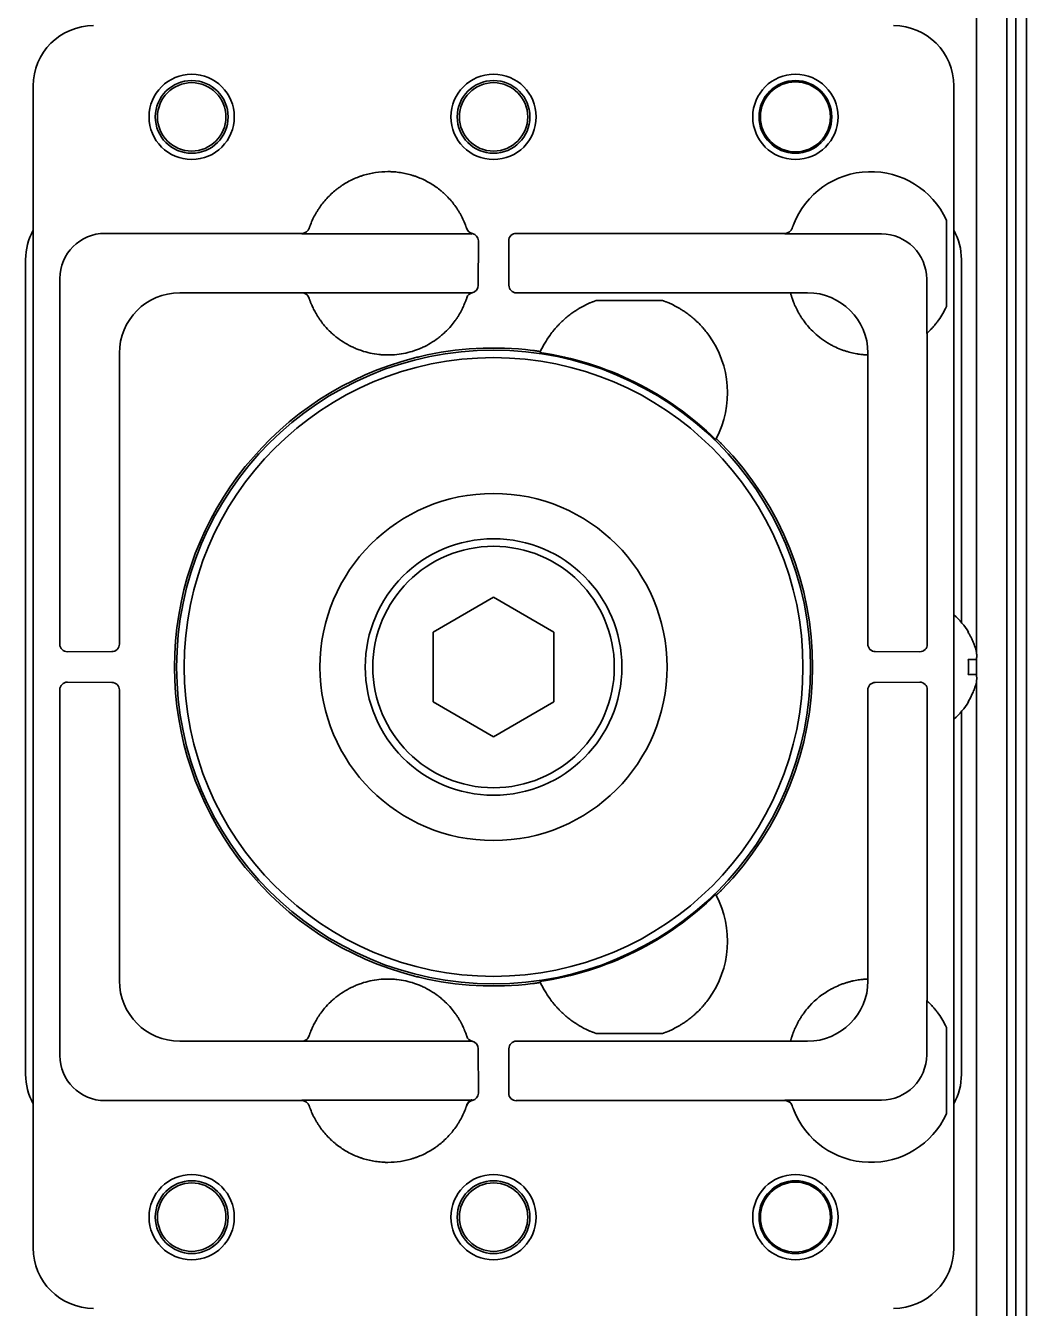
# Model space of a CAD drawing. Extents: x 6336 to 10269, y -393 to 2899.
# Drawn here: x 9113.1 to 9179.4, y 2179.2 to 2264.2 of the extents above; entities that cross this region are included whole.
import ezdxf

# ---------------------------------------------------------------- set-up
doc = ezdxf.new("R2010")
doc.units = 0
doc.header["$LTSCALE"] = 5
doc.layers.add('1', color=7, linetype='CONTINUOUS', true_color=0xffffff)

msp = doc.modelspace()

# ---------------------------------------------------------------- linework, layer by layer
at = {"layer": '1', "color": 7, "linetype": 'Continuous', "lineweight": 35}
for p, q in [((9178.073, 2762.726), (9178.073, 2127.326)), ((9179.373, 2112.526), (9179.373, 2761.926)), ((9178.684, 2758.926), (9178.684, 2115.526)), ((9176.073, 2716.71), (9176.073, 2222.737)), ((9113.573, 2260.227), (9113.573, 2183.226)), ((9174.573, 2183.226), (9174.573, 2260.227)), ((9131.859, 2250.804), (9131.854, 2250.789)), ((9163.859, 2250.804), (9163.86, 2250.805)), ((9163.86, 2250.807), (9163.864, 2250.818)), ((9174.073, 2251.344), (9174.073, 2245.608)), ((9131.385, 2250.463), (9118.335, 2250.463)), ((9142.547, 2250.424), (9131.372, 2250.424)), ((9143.051, 2247.019), (9143.066, 2249.963)), ((9145.079, 2249.963), (9145.094, 2247.016)), ((9163.385, 2250.463), (9145.579, 2250.463)), ((9169.771, 2250.424), (9163.372, 2250.424)), ((9113.073, 2248.727), (9113.073, 2194.726)), ((9175.073, 2224.678), (9175.073, 2248.727)), ((9115.336, 2247.464), (9115.336, 2223.232)), ((9172.771, 2243.828), (9172.771, 2247.424)), ((9123.279, 2246.519), (9131.375, 2246.519)), ((9131.372, 2246.528), (9142.617, 2246.528)), ((9131.848, 2246.181), (9131.848, 2246.181)), ((9145.594, 2246.519), (9150.288, 2246.519)), ((9150.288, 2246.519), (9150.385, 2246.519)), ((9150.882, 2246.52), (9150.385, 2246.519)), ((9150.883, 2246.52), (9155.263, 2246.52)), ((9155.263, 2246.02), (9150.883, 2246.02)), ((9155.263, 2246.52), (9155.761, 2246.519)), ((9155.761, 2246.519), (9155.858, 2246.519)), ((9155.858, 2246.519), (9163.749, 2246.519)), ((9163.749, 2246.519), (9163.747, 2246.528)), ((9163.747, 2246.528), (9164.876, 2246.528)), ((9172.771, 2243.828), (9172.81, 2243.864)), ((9172.81, 2223.232), (9172.81, 2243.864)), ((9119.28, 2223.247), (9119.28, 2242.52)), ((9168.875, 2242.403), (9168.866, 2242.404)), ((9168.866, 2242.404), (9168.866, 2223.247)), ((9168.875, 2242.529), (9168.875, 2242.403)), ((9140.073, 2224.036), (9144.073, 2226.345)), ((9144.073, 2226.345), (9148.073, 2224.036)), ((9140.073, 2219.417), (9140.073, 2224.036)), ((9148.073, 2224.036), (9148.073, 2219.417)), ((9175.518, 2224.026), (9175.551, 2224.026)), ((9115.836, 2222.733), (9118.78, 2222.748)), ((9169.363, 2222.748), (9172.31, 2222.733)), ((9176.073, 2221.22), (9176.073, 2222.221)), ((9115.336, 2220.22), (9115.336, 2195.989)), ((9118.78, 2220.705), (9115.836, 2220.72)), ((9119.28, 2200.933), (9119.28, 2220.205)), ((9168.866, 2220.205), (9168.866, 2201.049)), ((9172.31, 2220.72), (9169.363, 2220.705)), ((9172.81, 2199.588), (9172.81, 2220.22)), ((9176.073, 2220.716), (9176.073, 2127.726)), ((9144.073, 2217.107), (9140.073, 2219.417)), ((9148.073, 2219.417), (9144.073, 2217.107)), ((9175.551, 2219.426), (9175.518, 2219.426)), ((9175.073, 2194.726), (9175.073, 2218.774)), ((9168.866, 2201.049), (9168.875, 2201.049)), ((9168.875, 2201.049), (9168.875, 2200.923)), ((9172.771, 2196.028), (9172.771, 2199.624)), ((9131.849, 2197.273), (9131.849, 2197.273)), ((9150.883, 2197.433), (9155.263, 2197.433)), ((9174.073, 2197.844), (9174.073, 2192.108)), ((9131.375, 2196.933), (9123.279, 2196.933)), ((9142.617, 2196.924), (9131.372, 2196.924)), ((9143.066, 2193.489), (9143.051, 2196.436)), ((9145.094, 2196.436), (9145.079, 2193.489)), ((9150.288, 2196.933), (9145.594, 2196.933)), ((9150.385, 2196.933), (9150.288, 2196.933)), ((9150.882, 2196.933), (9150.385, 2196.933)), ((9155.263, 2196.933), (9150.883, 2196.933)), ((9155.761, 2196.933), (9155.263, 2196.933)), ((9155.858, 2196.933), (9155.761, 2196.933)), ((9163.749, 2196.933), (9155.858, 2196.933)), ((9163.747, 2196.924), (9163.749, 2196.933)), ((9164.876, 2196.924), (9163.747, 2196.924)), ((9131.372, 2193.028), (9142.547, 2193.028)), ((9163.372, 2193.028), (9169.771, 2193.028)), ((9118.335, 2192.989), (9131.385, 2192.989)), ((9131.852, 2192.67), (9131.859, 2192.648)), ((9145.579, 2192.989), (9163.385, 2192.989))]:
    msp.add_line(p, q, dxfattribs=at)
for centre, radius in [((9124.073, 2258.182), 2.825), ((9144.073, 2258.182), 2.825), ((9164.073, 2258.182), 2.825), ((9124.073, 2258.182), 2.411), ((9124.073, 2258.182), 2.267), ((9144.073, 2258.182), 2.411), ((9144.073, 2258.182), 2.267), ((9164.073, 2258.182), 2.411), ((9164.073, 2258.182), 2.32), ((9144.073, 2221.726), 21), ((9144.073, 2221.726), 20.5), ((9144.073, 2221.726), 11.5), ((9144.073, 2221.726), 8.5), ((9144.073, 2221.726), 8), ((9124.073, 2185.27), 2.825), ((9144.073, 2185.27), 2.825), ((9164.073, 2185.27), 2.825), ((9124.073, 2185.27), 2.411), ((9124.073, 2185.27), 2.267), ((9144.073, 2185.27), 2.411), ((9144.073, 2185.27), 2.267), ((9164.073, 2185.27), 2.411), ((9164.073, 2185.27), 2.32)]:
    msp.add_circle(centre, radius, dxfattribs=at)
for centre, radius, start, end in [((9169.073, 2249.052), 5.5, 24.61998, 158.89304), ((9169.073, 2247.9), 5.5, 324.66876, 335.38002), ((9153.073, 2239.9), 6.5, 143.94816, 155.25902), ((9153.073, 2239.9), 6.5, 332.04966, 36.05184), ((9169.073, 2247.9), 5.5, 225.48558, 238.47399), ((9144.073, 2221.726), 21.14, 82.96937, 103.24939), ((9144.073, 2221.726), 21.07, 45.69792, 81.61076), ((9144.073, 2221.726), 21.14, 106.69802, 253.30233), ((9144.073, 2221.726), 21.14, 315.6607, 44.3393), ((9171.453, 2221.527), 4.8, 31.37271, 49.458), ((9171.453, 2221.925), 4.8, 310.542, 328.62729), ((9144.073, 2221.726), 21.07, 278.38924, 314.30208), ((9153.073, 2203.552), 6.5, 323.94816, 27.95034), ((9144.073, 2221.726), 21.14, 256.75031, 277.03063), ((9153.073, 2203.552), 6.5, 204.74098, 216.05184), ((9169.073, 2195.552), 5.5, 121.52607, 139.88439), ((9169.073, 2195.552), 5.5, 24.61998, 35.33124), ((9169.073, 2194.4), 5.5, 201.10696, 335.38002)]:
    msp.add_arc(centre, radius, start, end, dxfattribs=at)
for centre, major_axis, ratio, start_param, end_param in [((9117.573, 2260.226), (2.829, -2.829), 0.999695, 2.356347, 3.926839), ((9170.572, 2260.226), (-2.829, -2.829), 0.999695, 2.356347, 3.926839), ((9131.385, 2250.963), (-0.474, 0.158), 0.999831, 1.892032, 3.138921), ((9163.385, 2250.963), (-0.474, 0.159), 0.999831, 1.894839, 3.141593), ((9169.071, 2249.053), (1.747, 5.214), 0.99983, 1.569957, 1.576869), ((9117.073, 2248.726), (-2.829, 2.829), 0.999695, 0.279915, 0.785246), ((9118.336, 2247.463), (-2.122, 2.122), 0.999543, 5.497939, 7.068431), ((9142.768, 2250.943), (0.477, 0.15), 0.999767, 3.157291, 4.205088), ((9142.547, 2249.924), (0.224, 0.447), 0.99981, 0.22534, 0.463541), ((9142.566, 2249.963), (0.224, 0.448), 0.999239, 5.176082, 6.544021), ((9145.579, 2249.963), (-0.224, 0.448), 0.999239, 5.819644, 7.390288), ((9169.77, 2247.423), (2.122, 2.122), 0.999695, 5.497939, 7.068431), ((9171.072, 2248.726), (2.829, 2.829), 0.999695, 5.497939, 6.003271), ((9142.552, 2247.019), (-0.447, -0.224), 0.99981, 1.330368, 2.677899), ((9145.594, 2247.019), (0.447, -0.224), 0.99981, 3.605286, 5.17593), ((9123.28, 2242.519), (2.828, 2.828), 0.999924, 0.78555, 2.356042), ((9131.375, 2246.019), (-0.475, -0.156), 0.999831, 3.142574, 4.3946), ((9142.779, 2246.045), (-0.476, 0.155), 0.999754, 5.263357, 6.293203), ((9164.875, 2242.528), (-2.829, -2.829), 0.999695, 2.356347, 3.926839), ((13843.254, 1436.685), (-4696.559, 804.417), 0.03512, 6.273761, 6.274076), ((5671.45, 5483.548), (-3486.444, 3247.993), 0.03512, 3.150702, 3.151017), ((9115.836, 2223.233), (0.448, 0.224), 0.999239, 2.678052, 4.248696), ((9118.78, 2223.247), (0.224, 0.447), 0.99981, 3.605286, 5.17593), ((9169.366, 2223.247), (-0.224, 0.447), 0.99981, 1.107255, 2.677899), ((9172.31, 2223.233), (-0.448, 0.224), 0.999239, 2.03449, 3.605134), ((9115.836, 2220.22), (-0.448, 0.224), 0.999239, 5.176082, 6.746726), ((9118.78, 2220.205), (0.224, -0.447), 0.99981, 1.107255, 2.677899), ((9169.366, 2220.205), (-0.224, -0.447), 0.99981, 3.605286, 5.17593), ((9172.31, 2220.22), (0.448, 0.224), 0.999239, 5.819644, 7.390288), ((5671.45, -1040.096), (3486.444, 3247.993), 0.03512, 6.273761, 6.274076), ((9123.28, 2200.933), (-2.828, 2.828), 0.999924, 0.78555, 2.356042), ((13843.254, 3006.768), (4696.559, 804.417), 0.03512, 3.150702, 3.151017), ((9164.875, 2200.924), (-2.829, 2.829), 0.999695, 2.356347, 3.926839), ((9170.772, -5027.086), (0, 7227.617), 0.017452, 6.267025, 6.267338), ((9131.375, 2197.433), (0.475, -0.156), 0.999831, 5.030486, 6.282512), ((9142.779, 2197.407), (0.476, 0.155), 0.999754, 3.133975, 4.161422), ((9142.552, 2196.433), (-0.447, 0.224), 0.99981, 3.605286, 4.952817), ((9145.594, 2196.433), (0.447, 0.224), 0.99981, 1.107255, 2.677899), ((9118.336, 2195.99), (2.122, 2.122), 0.999543, 2.356347, 3.926839), ((9169.77, 2196.029), (2.122, -2.122), 0.999695, 5.497939, 7.068431), ((9117.073, 2194.727), (-2.829, -2.829), 0.999695, 5.497939, 6.003271), ((9171.072, 2194.727), (2.829, -2.829), 0.999695, 0.279915, 0.785246), ((9142.547, 2193.529), (-0.224, 0.447), 0.99981, 2.678052, 2.916971), ((9142.566, 2193.489), (-0.224, 0.448), 0.999239, 2.880101, 4.248696), ((9145.579, 2193.489), (0.224, 0.448), 0.999239, 2.03449, 3.605134), ((9169.074, 2194.9), (5.684, 1.924), 0.999938, 3.132345, 3.139281), ((9131.385, 2192.489), (-0.475, -0.157), 0.999831, 3.145682, 4.39242), ((9142.767, 2192.509), (0.473, -0.161), 0.999761, 2.10121, 3.149501), ((9163.385, 2192.489), (-0.474, -0.159), 0.999831, 3.141593, 4.388346), ((9169.081, 2194.402), (5.228, 1.734), 0.999252, 3.138522, 3.145428), ((9117.573, 2183.227), (2.829, 2.829), 0.999695, 2.356347, 3.926839), ((9170.572, 2183.227), (-2.829, 2.829), 0.999695, 2.356347, 3.926839)]:
    msp.add_ellipse(centre, major_axis=major_axis, ratio=ratio, start_param=start_param, end_param=end_param, dxfattribs=at)
for points, knots in [([(9142.206, 2251.029), (9142.106, 2251.289), (9141.987, 2251.539), (9141.833, 2251.81), (9141.815, 2251.84), (9141.78, 2251.899), (9141.762, 2251.929), (9141.707, 2252.017), (9141.669, 2252.076), (9141.553, 2252.247), (9141.472, 2252.358), (9141.216, 2252.681), (9141.031, 2252.883), (9140.779, 2253.118), (9140.702, 2253.187), (9140.623, 2253.255), (9140.57, 2253.299), (9140.543, 2253.321), (9140.407, 2253.43), (9140.297, 2253.512), (9139.956, 2253.745), (9139.719, 2253.883), (9139.348, 2254.063), (9139.222, 2254.118), (9139.061, 2254.182), (9139.029, 2254.194), (9138.964, 2254.218), (9138.931, 2254.23), (9138.833, 2254.265), (9138.767, 2254.286), (9138.438, 2254.389), (9138.17, 2254.45), (9137.764, 2254.512), (9137.627, 2254.527), (9137.421, 2254.543), (9137.318, 2254.549), (9137.214, 2254.552), (9137.144, 2254.553), (9137.11, 2254.553), (9136.797, 2254.554), (9136.523, 2254.533), (9135.981, 2254.451), (9135.713, 2254.39), (9135.416, 2254.298), (9135.383, 2254.287), (9135.317, 2254.266), (9135.284, 2254.254), (9135.186, 2254.22), (9135.121, 2254.196), (9134.928, 2254.12), (9134.802, 2254.065), (9134.432, 2253.885), (9134.194, 2253.748), (9133.91, 2253.553), (9133.826, 2253.493), (9133.743, 2253.431), (9133.688, 2253.388), (9133.66, 2253.367), (9133.525, 2253.258), (9133.421, 2253.168), (9133.119, 2252.886), (9132.933, 2252.685), (9132.677, 2252.362), (9132.596, 2252.251), (9132.499, 2252.107), (9132.48, 2252.079), (9132.442, 2252.02), (9132.423, 2251.991), (9132.368, 2251.903), (9132.333, 2251.843), (9132.161, 2251.542), (9132.042, 2251.293), (9131.942, 2251.033)], [0, 0, 0, 0, 0.0625, 0.0625, 0.070313, 0.070313, 0.078125, 0.078125, 0.09375, 0.09375, 0.125, 0.125, 0.1875, 0.1875, 0.203125, 0.210937, 0.210937, 0.21875, 0.21875, 0.25, 0.25, 0.3125, 0.3125, 0.34375, 0.34375, 0.351562, 0.351562, 0.359375, 0.359375, 0.375, 0.375, 0.4375, 0.4375, 0.46875, 0.46875, 0.484375, 0.492187, 0.492187, 0.5, 0.5, 0.5625, 0.5625, 0.625, 0.625, 0.632812, 0.632812, 0.640625, 0.640625, 0.65625, 0.65625, 0.6875, 0.6875, 0.75, 0.75, 0.765625, 0.773438, 0.773438, 0.78125, 0.78125, 0.8125, 0.8125, 0.875, 0.875, 0.90625, 0.90625, 0.914063, 0.914063, 0.921875, 0.921875, 0.9375, 0.9375, 1, 1, 1, 1]), ([(9131.942, 2251.033), (9131.936, 2251.018), (9131.93, 2251.003), (9131.922, 2250.981), (9131.919, 2250.974), (9131.914, 2250.96), (9131.911, 2250.953), (9131.904, 2250.932), (9131.899, 2250.919), (9131.892, 2250.9), (9131.89, 2250.894), (9131.886, 2250.883), (9131.884, 2250.877), (9131.879, 2250.861), (9131.875, 2250.852), (9131.87, 2250.835), (9131.867, 2250.828), (9131.864, 2250.819), (9131.864, 2250.817), (9131.862, 2250.812), (9131.861, 2250.811), (9131.86, 2250.806), (9131.859, 2250.804), (9131.859, 2250.804)], [0, 0, 0, 0, 0.125, 0.125, 0.1875, 0.1875, 0.25, 0.25, 0.375, 0.375, 0.4375, 0.4375, 0.5, 0.5, 0.625, 0.625, 0.75, 0.75, 0.8125, 0.8125, 0.875, 0.875, 1, 1, 1, 1]), ([(9142.293, 2250.785), (9142.293, 2250.786), (9142.293, 2250.788), (9142.291, 2250.793), (9142.29, 2250.795), (9142.288, 2250.8), (9142.287, 2250.803), (9142.284, 2250.813), (9142.281, 2250.821), (9142.277, 2250.834), (9142.275, 2250.839), (9142.272, 2250.85), (9142.27, 2250.855), (9142.264, 2250.872), (9142.259, 2250.884), (9142.25, 2250.911), (9142.245, 2250.924), (9142.237, 2250.946), (9142.235, 2250.953), (9142.229, 2250.968), (9142.226, 2250.975), (9142.218, 2250.998), (9142.212, 2251.014), (9142.206, 2251.029)], [0, 0, 0, 0, 0.125, 0.125, 0.1875, 0.1875, 0.25, 0.25, 0.375, 0.375, 0.4375, 0.4375, 0.5, 0.5, 0.625, 0.625, 0.75, 0.75, 0.8125, 0.8125, 0.875, 0.875, 1, 1, 1, 1]), ([(9163.942, 2251.033), (9163.939, 2251.026), (9163.936, 2251.018), (9163.93, 2251.003), (9163.928, 2250.996), (9163.919, 2250.974), (9163.914, 2250.96), (9163.904, 2250.932), (9163.899, 2250.919), (9163.892, 2250.9), (9163.89, 2250.894), (9163.886, 2250.882), (9163.884, 2250.877), (9163.879, 2250.861), (9163.875, 2250.852), (9163.87, 2250.835), (9163.867, 2250.828), (9163.863, 2250.816), (9163.862, 2250.812), (9163.86, 2250.807), (9163.86, 2250.806), (9163.859, 2250.805), (9163.859, 2250.804), (9163.859, 2250.804)], [0, 0, 0, 0, 0.0625, 0.0625, 0.125, 0.125, 0.25, 0.25, 0.375, 0.375, 0.4375, 0.4375, 0.5, 0.5, 0.625, 0.625, 0.75, 0.75, 0.875, 0.875, 0.9375, 0.9375, 1, 1, 1, 1]), ([(9131.372, 2246.528), (9131.398, 2246.528), (9131.45, 2246.524), (9131.501, 2246.512), (9131.539, 2246.5), (9131.551, 2246.496), (9131.575, 2246.486), (9131.587, 2246.48), (9131.622, 2246.463), (9131.644, 2246.449), (9131.676, 2246.426), (9131.686, 2246.418), (9131.706, 2246.401), (9131.716, 2246.392), (9131.743, 2246.364), (9131.76, 2246.345), (9131.791, 2246.303), (9131.805, 2246.28), (9131.829, 2246.234), (9131.839, 2246.209), (9131.847, 2246.184)], [0, 0, 0, 0, 0.125, 0.25, 0.25, 0.3125, 0.3125, 0.375, 0.375, 0.5, 0.5, 0.5625, 0.5625, 0.625, 0.625, 0.75, 0.75, 0.875, 0.875, 1, 1, 1, 1]), ([(9131.375, 2246.519), (9131.375, 2246.521), (9131.374, 2246.522), (9131.373, 2246.525), (9131.373, 2246.527), (9131.372, 2246.528)], [0, 0, 0, 0, 0.499999, 0.499999, 1, 1, 1, 1]), ([(9131.85, 2246.176), (9131.85, 2246.175), (9131.853, 2246.166), (9131.863, 2246.135), (9131.875, 2246.103), (9131.883, 2246.078), (9131.885, 2246.073), (9131.889, 2246.063), (9131.891, 2246.057), (9131.897, 2246.041), (9131.901, 2246.029), (9131.915, 2245.991), (9131.936, 2245.935), (9131.962, 2245.868), (9131.984, 2245.814), (9131.991, 2245.796), (9132.007, 2245.757), (9132.016, 2245.737), (9132.043, 2245.676), (9132.062, 2245.633), (9132.124, 2245.499), (9132.171, 2245.402), (9132.241, 2245.274), (9132.255, 2245.248), (9132.284, 2245.195), (9132.299, 2245.169), (9132.345, 2245.09), (9132.377, 2245.037), (9132.444, 2244.93), (9132.479, 2244.876), (9132.534, 2244.794), (9132.553, 2244.767), (9132.591, 2244.713), (9132.61, 2244.686), (9132.708, 2244.551), (9132.791, 2244.446), (9132.879, 2244.343)], [0, 0, 0, 0, 0.0625, 0.125, 0.1875, 0.1875, 0.203125, 0.203125, 0.21875, 0.21875, 0.25, 0.25, 0.3125, 0.375, 0.375, 0.40625, 0.40625, 0.4375, 0.4375, 0.5, 0.5, 0.625, 0.625, 0.65625, 0.65625, 0.6875, 0.6875, 0.75, 0.75, 0.8125, 0.8125, 0.84375, 0.84375, 0.875, 0.875, 1, 1, 1, 1]), ([(9142.111, 2245.695), (9142.145, 2245.772), (9142.173, 2245.842), (9142.21, 2245.935), (9142.221, 2245.964), (9142.236, 2246.004), (9142.24, 2246.017), (9142.249, 2246.042), (9142.253, 2246.053), (9142.273, 2246.108), (9142.284, 2246.142), (9142.296, 2246.176), (9142.299, 2246.185), (9142.302, 2246.194), (9142.302, 2246.196), (9142.303, 2246.199), (9142.304, 2246.2), (9142.304, 2246.2)], [0, 0, 0, 0, 0.25, 0.25, 0.375, 0.375, 0.4375, 0.4375, 0.5, 0.5, 0.75, 0.75, 0.875, 0.875, 0.9375, 0.9375, 1, 1, 1, 1]), ([(9164.866, 2244.357), (9164.764, 2244.478), (9164.669, 2244.601), (9164.536, 2244.789), (9164.494, 2244.852), (9164.433, 2244.947), (9164.403, 2244.994), (9164.374, 2245.042), (9164.355, 2245.074), (9164.345, 2245.089), (9164.261, 2245.232), (9164.195, 2245.356), (9164.108, 2245.533), (9164.08, 2245.591), (9164.042, 2245.676), (9164.024, 2245.718), (9164.006, 2245.759), (9163.995, 2245.787), (9163.989, 2245.8), (9163.94, 2245.92), (9163.904, 2246.017), (9163.86, 2246.145), (9163.847, 2246.185), (9163.832, 2246.232), (9163.829, 2246.241), (9163.823, 2246.259), (9163.821, 2246.268), (9163.813, 2246.293), (9163.808, 2246.309), (9163.794, 2246.355), (9163.779, 2246.409), (9163.768, 2246.449), (9163.761, 2246.473), (9163.759, 2246.481), (9163.756, 2246.493), (9163.754, 2246.499), (9163.751, 2246.512), (9163.749, 2246.518), (9163.749, 2246.519)], [0, 0, 0, 0, 0.125, 0.125, 0.1875, 0.1875, 0.21875, 0.234375, 0.234375, 0.25, 0.25, 0.375, 0.375, 0.4375, 0.4375, 0.46875, 0.484375, 0.484375, 0.5, 0.5, 0.625, 0.625, 0.6875, 0.6875, 0.703125, 0.703125, 0.71875, 0.71875, 0.75, 0.75, 0.8125, 0.875, 0.875, 0.90625, 0.90625, 0.9375, 0.9375, 1, 1, 1, 1]), ([(9141.265, 2244.343), (9141.361, 2244.457), (9141.452, 2244.573), (9141.58, 2244.75), (9141.621, 2244.81), (9141.67, 2244.884), (9141.68, 2244.899), (9141.699, 2244.929), (9141.709, 2244.944), (9141.738, 2244.989), (9141.756, 2245.019), (9141.846, 2245.166), (9141.909, 2245.281), (9141.979, 2245.417), (9141.993, 2245.444), (9142.019, 2245.497), (9142.032, 2245.523), (9142.068, 2245.6), (9142.09, 2245.649), (9142.111, 2245.695)], [0, 0, 0, 0, 0.25, 0.25, 0.375, 0.375, 0.40625, 0.40625, 0.4375, 0.4375, 0.5, 0.5, 0.75, 0.75, 0.8125, 0.8125, 0.875, 0.875, 1, 1, 1, 1]), ([(9149.813, 2245.523), (9149.788, 2245.509), (9149.759, 2245.492), (9149.696, 2245.454), (9149.662, 2245.433), (9149.608, 2245.399), (9149.589, 2245.387), (9149.551, 2245.363), (9149.532, 2245.351), (9149.473, 2245.312), (9149.433, 2245.285), (9149.35, 2245.228), (9149.308, 2245.198), (9149.221, 2245.136), (9149.177, 2245.103), (9149.044, 2245.002), (9148.955, 2244.93), (9148.776, 2244.778), (9148.686, 2244.697), (9148.551, 2244.569), (9148.506, 2244.525), (9148.438, 2244.457), (9148.415, 2244.434), (9148.371, 2244.387), (9148.348, 2244.364), (9148.304, 2244.316), (9148.281, 2244.292), (9148.237, 2244.243), (9148.171, 2244.17), (9148.107, 2244.094), (9147.98, 2243.941), (9147.898, 2243.835), (9147.818, 2243.725)], [0, 0, 0, 0, 0.0625, 0.0625, 0.125, 0.125, 0.15625, 0.15625, 0.1875, 0.1875, 0.25, 0.25, 0.3125, 0.3125, 0.375, 0.375, 0.5, 0.5, 0.625, 0.625, 0.6875, 0.6875, 0.71875, 0.71875, 0.75, 0.75, 0.78125, 0.78125, 0.8125, 0.875, 0.875, 1, 1, 1, 1]), ([(9158.328, 2243.725), (9158.248, 2243.835), (9158.166, 2243.941), (9158.059, 2244.07), (9158.037, 2244.096), (9157.994, 2244.146), (9157.972, 2244.171), (9157.907, 2244.245), (9157.863, 2244.294), (9157.731, 2244.435), (9157.642, 2244.524), (9157.507, 2244.653), (9157.462, 2244.694), (9157.394, 2244.755), (9157.371, 2244.776), (9157.326, 2244.815), (9157.303, 2244.835), (9157.19, 2244.931), (9157.1, 2245.003), (9156.968, 2245.103), (9156.925, 2245.136), (9156.839, 2245.198), (9156.797, 2245.227), (9156.735, 2245.27), (9156.714, 2245.284), (9156.673, 2245.312), (9156.653, 2245.325), (9156.594, 2245.363), (9156.556, 2245.388), (9156.502, 2245.422), (9156.484, 2245.433), (9156.45, 2245.453), (9156.434, 2245.463), (9156.387, 2245.492), (9156.358, 2245.509), (9156.333, 2245.523)], [0, 0, 0, 0, 0.125, 0.125, 0.15625, 0.15625, 0.1875, 0.1875, 0.25, 0.25, 0.375, 0.375, 0.4375, 0.4375, 0.46875, 0.46875, 0.5, 0.5, 0.625, 0.625, 0.6875, 0.6875, 0.75, 0.75, 0.78125, 0.78125, 0.8125, 0.8125, 0.875, 0.875, 0.90625, 0.90625, 0.9375, 0.9375, 1, 1, 1, 1]), ([(9132.879, 2244.343), (9133.009, 2244.19), (9133.146, 2244.045), (9133.363, 2243.84), (9133.437, 2243.773), (9133.552, 2243.676), (9133.59, 2243.644), (9133.668, 2243.582), (9133.708, 2243.551), (9133.906, 2243.4), (9134.07, 2243.289), (9134.409, 2243.086), (9134.583, 2242.993), (9134.853, 2242.869), (9134.944, 2242.829), (9135.083, 2242.774), (9135.13, 2242.756), (9135.224, 2242.722), (9135.271, 2242.705), (9135.508, 2242.626), (9135.699, 2242.573), (9136.085, 2242.488), (9136.28, 2242.456), (9136.575, 2242.424), (9136.674, 2242.416), (9136.823, 2242.408), (9136.872, 2242.406), (9136.972, 2242.403), (9137.022, 2242.402), (9137.272, 2242.402), (9137.471, 2242.413), (9137.864, 2242.456), (9138.058, 2242.488), (9138.445, 2242.573), (9138.636, 2242.626), (9138.873, 2242.706), (9138.921, 2242.722), (9139.014, 2242.757), (9139.154, 2242.81), (9139.29, 2242.869), (9139.56, 2242.993), (9139.734, 2243.086), (9140.073, 2243.289), (9140.237, 2243.4), (9140.436, 2243.551), (9140.476, 2243.582), (9140.554, 2243.645), (9140.67, 2243.74), (9140.781, 2243.84), (9140.998, 2244.045), (9141.135, 2244.19), (9141.265, 2244.343)], [0, 0, 0, 0, 0.0625, 0.0625, 0.09375, 0.09375, 0.109375, 0.109375, 0.125, 0.125, 0.1875, 0.1875, 0.25, 0.25, 0.28125, 0.28125, 0.296875, 0.296875, 0.3125, 0.3125, 0.375, 0.375, 0.4375, 0.4375, 0.46875, 0.46875, 0.484375, 0.484375, 0.5, 0.5, 0.5625, 0.5625, 0.625, 0.625, 0.6875, 0.6875, 0.703125, 0.703125, 0.71875, 0.75, 0.75, 0.8125, 0.8125, 0.875, 0.875, 0.890625, 0.890625, 0.90625, 0.9375, 0.9375, 1, 1, 1, 1]), ([(9173.56, 2244.719), (9173.524, 2244.668), (9173.487, 2244.618), (9173.412, 2244.52), (9173.375, 2244.472), (9173.298, 2244.378), (9173.259, 2244.332), (9173.201, 2244.265), (9173.181, 2244.243), (9173.143, 2244.2), (9173.124, 2244.179), (9173.086, 2244.139), (9173.067, 2244.119), (9173.04, 2244.09), (9173.031, 2244.081), (9173.013, 2244.063), (9173.005, 2244.054), (9172.962, 2244.01), (9172.93, 2243.979), (9172.896, 2243.946), (9172.889, 2243.939), (9172.877, 2243.927), (9172.871, 2243.922), (9172.854, 2243.906), (9172.844, 2243.897), (9172.832, 2243.885), (9172.829, 2243.882), (9172.823, 2243.876), (9172.82, 2243.874), (9172.813, 2243.867), (9172.811, 2243.865), (9172.81, 2243.864)], [0, 0, 0, 0, 0.125, 0.125, 0.25, 0.25, 0.375, 0.375, 0.4375, 0.4375, 0.5, 0.5, 0.5625, 0.5625, 0.59375, 0.59375, 0.625, 0.625, 0.75, 0.75, 0.78125, 0.78125, 0.8125, 0.8125, 0.875, 0.875, 0.90625, 0.90625, 0.9375, 0.9375, 1, 1, 1, 1]), ([(9167.931, 2242.52), (9167.801, 2242.547), (9167.666, 2242.581), (9167.453, 2242.643), (9167.381, 2242.666), (9167.27, 2242.703), (9167.233, 2242.716), (9167.158, 2242.744), (9167.121, 2242.758), (9166.933, 2242.83), (9166.783, 2242.896), (9166.598, 2242.988), (9166.561, 2243.007), (9166.487, 2243.045), (9166.45, 2243.065), (9166.341, 2243.126), (9166.268, 2243.168), (9166.197, 2243.212)], [0, 0, 0, 0, 0.25, 0.25, 0.375, 0.375, 0.4375, 0.4375, 0.5, 0.5, 0.75, 0.75, 0.8125, 0.8125, 0.875, 0.875, 1, 1, 1, 1]), ([(9139.228, 2242.303), (9139.125, 2242.279), (9139.022, 2242.254), (9138.816, 2242.202), (9138.611, 2242.149), (9138.406, 2242.092), (9138.202, 2242.035), (9138.1, 2242.005), (9137.999, 2241.974)], [0, 0, 0, 0, 0.25, 0.25, 0.5, 0.75, 0.75, 1, 1, 1, 1]), ([(9147.17, 2242.62), (9147.17, 2242.621), (9147.167, 2242.623), (9147.158, 2242.626), (9147.154, 2242.627), (9147.146, 2242.629), (9147.144, 2242.63), (9147.138, 2242.631), (9147.135, 2242.632), (9147.119, 2242.635), (9147.103, 2242.639), (9147.075, 2242.644), (9147.065, 2242.646), (9147.043, 2242.65), (9147.021, 2242.654), (9146.996, 2242.658), (9146.97, 2242.663), (9146.956, 2242.665), (9146.914, 2242.672), (9146.885, 2242.676), (9146.839, 2242.683), (9146.824, 2242.685), (9146.792, 2242.69), (9146.775, 2242.692), (9146.727, 2242.698), (9146.694, 2242.703), (9146.66, 2242.707)], [0, 0, 0, 0, 0.125, 0.125, 0.1875, 0.1875, 0.21875, 0.21875, 0.25, 0.25, 0.375, 0.375, 0.4375, 0.4375, 0.5, 0.5625, 0.5625, 0.625, 0.625, 0.75, 0.75, 0.8125, 0.8125, 0.875, 0.875, 1, 1, 1, 1]), ([(9168.866, 2242.404), (9168.864, 2242.404), (9168.857, 2242.404), (9168.834, 2242.405), (9168.818, 2242.406), (9168.775, 2242.408), (9168.749, 2242.409), (9168.71, 2242.412), (9168.701, 2242.412), (9168.685, 2242.413), (9168.659, 2242.415), (9168.63, 2242.418), (9168.57, 2242.423), (9168.525, 2242.427), (9168.428, 2242.438), (9168.375, 2242.444), (9168.303, 2242.454), (9168.288, 2242.456), (9168.258, 2242.46), (9168.213, 2242.467), (9168.166, 2242.475), (9168.069, 2242.492), (9168.002, 2242.505), (9167.931, 2242.52)], [0, 0, 0, 0, 0.125, 0.125, 0.25, 0.25, 0.375, 0.375, 0.40625, 0.40625, 0.4375, 0.5, 0.5, 0.625, 0.625, 0.75, 0.75, 0.78125, 0.78125, 0.8125, 0.875, 0.875, 1, 1, 1, 1]), ([(9159.192, 2236.501), (9159.169, 2236.525), (9159.146, 2236.548), (9159.111, 2236.583), (9159.099, 2236.594), (9159.077, 2236.617), (9159.065, 2236.628), (9159.032, 2236.661), (9159.011, 2236.681), (9158.98, 2236.71), (9158.97, 2236.72), (9158.956, 2236.733), (9158.951, 2236.738), (9158.942, 2236.747), (9158.937, 2236.751), (9158.915, 2236.771), (9158.899, 2236.786), (9158.881, 2236.802), (9158.877, 2236.805), (9158.871, 2236.811), (9158.868, 2236.814), (9158.858, 2236.822), (9158.853, 2236.826), (9158.837, 2236.839), (9158.829, 2236.845), (9158.821, 2236.851), (9158.819, 2236.852), (9158.816, 2236.854), (9158.815, 2236.854), (9158.815, 2236.853)], [0, 0, 0, 0, 0.125, 0.125, 0.1875, 0.1875, 0.25, 0.25, 0.375, 0.375, 0.4375, 0.4375, 0.46875, 0.46875, 0.5, 0.5, 0.625, 0.625, 0.65625, 0.65625, 0.6875, 0.6875, 0.75, 0.75, 0.875, 0.875, 0.9375, 0.9375, 1, 1, 1, 1]), ([(9175.518, 2222.226), (9175.642, 2222.226), (9175.75, 2222.226), (9175.888, 2222.226), (9175.93, 2222.226), (9176.006, 2222.226), (9176.039, 2222.226), (9176.069, 2222.226)], [0, 0, 0, 0, 0.5, 0.5, 0.75, 0.75, 1, 1, 1, 1]), ([(9175.518, 2219.426), (9175.642, 2219.629), (9175.75, 2219.839), (9175.888, 2220.164), (9175.93, 2220.274), (9176.006, 2220.497), (9176.039, 2220.611), (9176.069, 2220.726)], [0, 0, 0, 0, 0.5, 0.5, 0.75, 0.75, 1, 1, 1, 1]), ([(9158.815, 2206.599), (9158.815, 2206.598), (9158.818, 2206.599), (9158.827, 2206.605), (9158.83, 2206.607), (9158.836, 2206.612), (9158.838, 2206.614), (9158.842, 2206.617), (9158.845, 2206.619), (9158.858, 2206.63), (9158.87, 2206.641), (9158.891, 2206.66), (9158.899, 2206.667), (9158.915, 2206.681), (9158.932, 2206.697), (9158.95, 2206.714), (9158.97, 2206.732), (9158.98, 2206.741), (9159.01, 2206.771), (9159.032, 2206.791), (9159.065, 2206.824), (9159.076, 2206.835), (9159.099, 2206.857), (9159.111, 2206.869), (9159.145, 2206.904), (9159.169, 2206.927), (9159.192, 2206.951)], [0, 0, 0, 0, 0.125, 0.125, 0.1875, 0.1875, 0.21875, 0.21875, 0.25, 0.25, 0.375, 0.375, 0.4375, 0.4375, 0.5, 0.5625, 0.5625, 0.625, 0.625, 0.75, 0.75, 0.8125, 0.8125, 0.875, 0.875, 1, 1, 1, 1]), ([(9141.265, 2199.109), (9141.135, 2199.262), (9140.998, 2199.407), (9140.781, 2199.613), (9140.706, 2199.679), (9140.592, 2199.776), (9140.553, 2199.808), (9140.475, 2199.871), (9140.436, 2199.901), (9140.237, 2200.052), (9140.073, 2200.163), (9139.735, 2200.366), (9139.56, 2200.459), (9139.29, 2200.584), (9139.199, 2200.623), (9139.06, 2200.678), (9139.014, 2200.696), (9138.92, 2200.73), (9138.873, 2200.747), (9138.636, 2200.827), (9138.445, 2200.879), (9138.059, 2200.964), (9137.864, 2200.996), (9137.569, 2201.028), (9137.47, 2201.036), (9137.321, 2201.044), (9137.271, 2201.046), (9137.172, 2201.049), (9137.121, 2201.05), (9136.871, 2201.05), (9136.673, 2201.039), (9136.28, 2200.996), (9136.085, 2200.964), (9135.699, 2200.879), (9135.507, 2200.826), (9135.27, 2200.747), (9135.223, 2200.73), (9135.129, 2200.696), (9134.99, 2200.642), (9134.853, 2200.584), (9134.584, 2200.459), (9134.409, 2200.367), (9134.071, 2200.163), (9133.906, 2200.052), (9133.707, 2199.901), (9133.668, 2199.87), (9133.59, 2199.808), (9133.474, 2199.712), (9133.363, 2199.612), (9133.146, 2199.407), (9133.009, 2199.262), (9132.879, 2199.109)], [0, 0, 0, 0, 0.0625, 0.0625, 0.09375, 0.09375, 0.109375, 0.109375, 0.125, 0.125, 0.1875, 0.1875, 0.25, 0.25, 0.28125, 0.28125, 0.296875, 0.296875, 0.3125, 0.3125, 0.375, 0.375, 0.4375, 0.4375, 0.46875, 0.46875, 0.484375, 0.484375, 0.5, 0.5, 0.5625, 0.5625, 0.625, 0.625, 0.6875, 0.6875, 0.703125, 0.703125, 0.71875, 0.75, 0.75, 0.8125, 0.8125, 0.875, 0.875, 0.890625, 0.890625, 0.90625, 0.9375, 0.9375, 1, 1, 1, 1]), ([(9137.999, 2201.478), (9138.101, 2201.447), (9138.202, 2201.418), (9138.406, 2201.36), (9138.611, 2201.304), (9138.816, 2201.25), (9139.022, 2201.199), (9139.125, 2201.173), (9139.228, 2201.149)], [0, 0, 0, 0, 0.25, 0.25, 0.5, 0.75, 0.75, 1, 1, 1, 1]), ([(9146.66, 2200.745), (9146.694, 2200.75), (9146.727, 2200.754), (9146.775, 2200.76), (9146.791, 2200.762), (9146.823, 2200.767), (9146.839, 2200.769), (9146.885, 2200.776), (9146.914, 2200.78), (9146.956, 2200.787), (9146.969, 2200.789), (9146.989, 2200.793), (9146.995, 2200.794), (9147.008, 2200.796), (9147.014, 2200.797), (9147.044, 2200.802), (9147.065, 2200.806), (9147.089, 2200.811), (9147.093, 2200.811), (9147.102, 2200.813), (9147.106, 2200.814), (9147.118, 2200.817), (9147.125, 2200.818), (9147.145, 2200.823), (9147.154, 2200.825), (9147.164, 2200.828), (9147.166, 2200.829), (9147.169, 2200.831), (9147.17, 2200.832), (9147.17, 2200.832)], [0, 0, 0, 0, 0.125, 0.125, 0.1875, 0.1875, 0.25, 0.25, 0.375, 0.375, 0.4375, 0.4375, 0.46875, 0.46875, 0.5, 0.5, 0.625, 0.625, 0.65625, 0.65625, 0.6875, 0.6875, 0.75, 0.75, 0.875, 0.875, 0.9375, 0.9375, 1, 1, 1, 1]), ([(9166.197, 2200.241), (9166.268, 2200.284), (9166.34, 2200.326), (9166.485, 2200.407), (9166.559, 2200.445), (9166.779, 2200.554), (9166.929, 2200.62), (9167.116, 2200.693), (9167.154, 2200.707), (9167.21, 2200.728), (9167.229, 2200.734), (9167.267, 2200.747), (9167.36, 2200.78), (9167.451, 2200.808), (9167.594, 2200.85), (9167.663, 2200.869), (9167.8, 2200.904), (9167.866, 2200.919), (9167.931, 2200.933)], [0, 0, 0, 0, 0.125, 0.125, 0.25, 0.25, 0.5, 0.5, 0.5625, 0.5625, 0.59375, 0.59375, 0.625, 0.75, 0.75, 0.875, 0.875, 1, 1, 1, 1]), ([(9167.931, 2200.933), (9168.002, 2200.948), (9168.07, 2200.961), (9168.198, 2200.983), (9168.258, 2200.992), (9168.372, 2201.008), (9168.425, 2201.014), (9168.524, 2201.025), (9168.569, 2201.03), (9168.65, 2201.036), (9168.685, 2201.039), (9168.747, 2201.043), (9168.774, 2201.044), (9168.817, 2201.047), (9168.851, 2201.048), (9168.864, 2201.049), (9168.866, 2201.049)], [0, 0, 0, 0, 0.125, 0.125, 0.25, 0.25, 0.375, 0.375, 0.5, 0.5, 0.625, 0.625, 0.75, 0.75, 0.875, 1, 1, 1, 1]), ([(9132.879, 2199.109), (9132.791, 2199.006), (9132.709, 2198.901), (9132.592, 2198.741), (9132.554, 2198.688), (9132.499, 2198.607), (9132.481, 2198.58), (9132.446, 2198.525), (9132.429, 2198.498), (9132.344, 2198.363), (9132.283, 2198.258), (9132.202, 2198.106), (9132.176, 2198.056), (9132.145, 2197.996), (9132.14, 2197.984), (9132.128, 2197.96), (9132.122, 2197.948), (9132.105, 2197.912), (9132.094, 2197.889), (9132.042, 2197.777), (9132.007, 2197.695), (9131.97, 2197.605), (9131.963, 2197.587), (9131.953, 2197.562), (9131.95, 2197.554), (9131.943, 2197.537), (9131.928, 2197.498), (9131.905, 2197.434), (9131.889, 2197.39), (9131.878, 2197.36), (9131.875, 2197.351), (9131.87, 2197.335), (9131.867, 2197.327), (9131.86, 2197.307), (9131.853, 2197.286), (9131.85, 2197.278), (9131.85, 2197.276)], [0, 0, 0, 0, 0.125, 0.125, 0.1875, 0.1875, 0.21875, 0.21875, 0.25, 0.25, 0.375, 0.375, 0.4375, 0.4375, 0.453125, 0.453125, 0.46875, 0.46875, 0.5, 0.5, 0.625, 0.625, 0.65625, 0.65625, 0.671875, 0.671875, 0.6875, 0.75, 0.8125, 0.8125, 0.84375, 0.84375, 0.875, 0.875, 0.9375, 1, 1, 1, 1]), ([(9142.111, 2197.757), (9142.09, 2197.803), (9142.068, 2197.852), (9142.02, 2197.953), (9141.995, 2198.005), (9141.953, 2198.087), (9141.931, 2198.128), (9141.908, 2198.171), (9141.892, 2198.199), (9141.884, 2198.214), (9141.844, 2198.286), (9141.81, 2198.344), (9141.739, 2198.462), (9141.701, 2198.521), (9141.642, 2198.61), (9141.622, 2198.64), (9141.581, 2198.7), (9141.56, 2198.73), (9141.452, 2198.879), (9141.361, 2198.996), (9141.265, 2199.109)], [0, 0, 0, 0, 0.125, 0.125, 0.25, 0.25, 0.3125, 0.34375, 0.34375, 0.375, 0.375, 0.5, 0.5, 0.625, 0.625, 0.6875, 0.6875, 0.75, 0.75, 1, 1, 1, 1]), ([(9147.818, 2199.727), (9147.898, 2199.617), (9147.98, 2199.512), (9148.107, 2199.358), (9148.15, 2199.308), (9148.215, 2199.233), (9148.237, 2199.209), (9148.281, 2199.16), (9148.304, 2199.136), (9148.348, 2199.088), (9148.371, 2199.065), (9148.415, 2199.018), (9148.438, 2198.995), (9148.506, 2198.927), (9148.551, 2198.883), (9148.686, 2198.755), (9148.776, 2198.674), (9148.955, 2198.522), (9149.044, 2198.45), (9149.177, 2198.349), (9149.221, 2198.316), (9149.308, 2198.254), (9149.35, 2198.224), (9149.433, 2198.167), (9149.473, 2198.14), (9149.532, 2198.102), (9149.551, 2198.089), (9149.589, 2198.065), (9149.608, 2198.053), (9149.662, 2198.019), (9149.696, 2197.998), (9149.759, 2197.961), (9149.788, 2197.944), (9149.813, 2197.929)], [0, 0, 0, 0, 0.125, 0.125, 0.1875, 0.1875, 0.21875, 0.21875, 0.25, 0.25, 0.28125, 0.28125, 0.3125, 0.3125, 0.375, 0.375, 0.5, 0.5, 0.625, 0.625, 0.6875, 0.6875, 0.75, 0.75, 0.8125, 0.8125, 0.84375, 0.84375, 0.875, 0.875, 0.9375, 0.9375, 1, 1, 1, 1]), ([(9156.333, 2197.929), (9156.358, 2197.944), (9156.387, 2197.961), (9156.434, 2197.989), (9156.45, 2197.999), (9156.485, 2198.02), (9156.502, 2198.031), (9156.556, 2198.065), (9156.594, 2198.089), (9156.653, 2198.127), (9156.673, 2198.141), (9156.714, 2198.168), (9156.735, 2198.182), (9156.797, 2198.225), (9156.839, 2198.255), (9156.925, 2198.317), (9156.969, 2198.349), (9157.1, 2198.449), (9157.19, 2198.521), (9157.303, 2198.617), (9157.326, 2198.637), (9157.371, 2198.677), (9157.44, 2198.737), (9157.507, 2198.8), (9157.642, 2198.928), (9157.731, 2199.018), (9157.863, 2199.159), (9157.907, 2199.207), (9157.972, 2199.281), (9157.994, 2199.306), (9158.037, 2199.357), (9158.059, 2199.382), (9158.166, 2199.511), (9158.248, 2199.617), (9158.328, 2199.727)], [0, 0, 0, 0, 0.0625, 0.0625, 0.09375, 0.09375, 0.125, 0.125, 0.1875, 0.1875, 0.21875, 0.21875, 0.25, 0.25, 0.3125, 0.3125, 0.375, 0.375, 0.5, 0.5, 0.53125, 0.53125, 0.5625, 0.625, 0.625, 0.75, 0.75, 0.8125, 0.8125, 0.84375, 0.84375, 0.875, 0.875, 1, 1, 1, 1]), ([(9163.749, 2196.933), (9163.749, 2196.935), (9163.751, 2196.94), (9163.755, 2196.958), (9163.762, 2196.983), (9163.773, 2197.022), (9163.781, 2197.052), (9163.783, 2197.058), (9163.786, 2197.07), (9163.788, 2197.077), (9163.794, 2197.097), (9163.799, 2197.112), (9163.812, 2197.157), (9163.833, 2197.224), (9163.859, 2197.304), (9163.881, 2197.368), (9163.893, 2197.401), (9163.906, 2197.436), (9163.914, 2197.46), (9163.919, 2197.472), (9163.941, 2197.533), (9163.961, 2197.583), (9164.026, 2197.742), (9164.076, 2197.855), (9164.15, 2198.005), (9164.165, 2198.036), (9164.197, 2198.097), (9164.213, 2198.127), (9164.263, 2198.22), (9164.298, 2198.282), (9164.372, 2198.408), (9164.41, 2198.471), (9164.472, 2198.566), (9164.493, 2198.598), (9164.536, 2198.661), (9164.558, 2198.693), (9164.669, 2198.851), (9164.765, 2198.975), (9164.867, 2199.096)], [0, 0, 0, 0, 0.0625, 0.0625, 0.125, 0.1875, 0.1875, 0.203125, 0.203125, 0.21875, 0.21875, 0.25, 0.25, 0.3125, 0.375, 0.375, 0.40625, 0.421875, 0.421875, 0.4375, 0.4375, 0.5, 0.5, 0.625, 0.625, 0.65625, 0.65625, 0.6875, 0.6875, 0.75, 0.75, 0.8125, 0.8125, 0.84375, 0.84375, 0.875, 0.875, 1, 1, 1, 1]), ([(9172.81, 2199.588), (9172.811, 2199.587), (9172.813, 2199.585), (9172.822, 2199.577), (9172.828, 2199.571), (9172.84, 2199.56), (9172.845, 2199.556), (9172.854, 2199.547), (9172.859, 2199.542), (9172.876, 2199.526), (9172.888, 2199.514), (9172.909, 2199.494), (9172.916, 2199.487), (9172.931, 2199.473), (9172.938, 2199.465), (9172.962, 2199.442), (9172.978, 2199.426), (9173.012, 2199.391), (9173.03, 2199.373), (9173.057, 2199.344), (9173.066, 2199.334), (9173.085, 2199.315), (9173.094, 2199.305), (9173.141, 2199.254), (9173.18, 2199.212), (9173.238, 2199.145), (9173.257, 2199.122), (9173.296, 2199.076), (9173.316, 2199.053), (9173.374, 2198.981), (9173.412, 2198.933), (9173.487, 2198.834), (9173.524, 2198.784), (9173.56, 2198.733)], [0, 0, 0, 0, 0.0625, 0.0625, 0.125, 0.125, 0.15625, 0.15625, 0.1875, 0.1875, 0.25, 0.25, 0.28125, 0.28125, 0.3125, 0.3125, 0.375, 0.375, 0.4375, 0.4375, 0.46875, 0.46875, 0.5, 0.5, 0.625, 0.625, 0.6875, 0.6875, 0.75, 0.75, 0.875, 0.875, 1, 1, 1, 1]), ([(9131.847, 2197.268), (9131.839, 2197.243), (9131.819, 2197.195), (9131.792, 2197.15), (9131.768, 2197.119), (9131.76, 2197.108), (9131.743, 2197.088), (9131.734, 2197.079), (9131.707, 2197.051), (9131.687, 2197.034), (9131.655, 2197.011), (9131.644, 2197.004), (9131.622, 2196.99), (9131.61, 2196.984), (9131.576, 2196.966), (9131.552, 2196.956), (9131.502, 2196.94), (9131.476, 2196.934), (9131.425, 2196.926), (9131.398, 2196.924), (9131.372, 2196.924)], [0, 0, 0, 0, 0.125, 0.25, 0.25, 0.3125, 0.3125, 0.375, 0.375, 0.5, 0.5, 0.5625, 0.5625, 0.625, 0.625, 0.75, 0.75, 0.875, 0.875, 1, 1, 1, 1]), ([(9142.304, 2197.252), (9142.303, 2197.255), (9142.299, 2197.268), (9142.287, 2197.303), (9142.282, 2197.318), (9142.273, 2197.343), (9142.27, 2197.352), (9142.263, 2197.372), (9142.259, 2197.382), (9142.24, 2197.437), (9142.22, 2197.49), (9142.184, 2197.581), (9142.171, 2197.614), (9142.15, 2197.666), (9142.142, 2197.683), (9142.127, 2197.72), (9142.119, 2197.738), (9142.111, 2197.757)], [0, 0, 0, 0, 0.25, 0.25, 0.375, 0.375, 0.4375, 0.4375, 0.5, 0.5, 0.75, 0.75, 0.875, 0.875, 0.9375, 0.9375, 1, 1, 1, 1]), ([(9155.687, 2197.601), (9156.045, 2197.759), (9156.247, 2197.879), (9156.333, 2197.929), (9156.333, 2197.929), (9156.333, 2197.929)], [0, 0, 0, 0, 0.99996, 0.99996, 1, 1, 1, 1]), ([(9131.372, 2196.924), (9131.373, 2196.925), (9131.373, 2196.927), (9131.374, 2196.93), (9131.375, 2196.932), (9131.375, 2196.933)], [0, 0, 0, 0, 0.496999, 0.496999, 1, 1, 1, 1]), ([(9142.307, 2192.71), (9142.321, 2192.751), (9142.339, 2192.789), (9142.367, 2192.834), (9142.373, 2192.843), (9142.386, 2192.86), (9142.392, 2192.869), (9142.413, 2192.893), (9142.442, 2192.924), (9142.475, 2192.951), (9142.501, 2192.97), (9142.51, 2192.976), (9142.528, 2192.987), (9142.537, 2192.992), (9142.584, 2193.017), (9142.623, 2193.033), (9142.665, 2193.043)], [0, 0, 0, 0, 0.25, 0.25, 0.3125, 0.3125, 0.375, 0.375, 0.5, 0.625, 0.625, 0.6875, 0.6875, 0.75, 0.75, 1, 1, 1, 1]), ([(9142.665, 2193.043), (9142.665, 2193.036), (9142.666, 2193.03), (9142.666, 2193.015), (9142.667, 2193.007), (9142.667, 2192.999)], [0, 0, 0, 0, 0.441588, 0.441588, 1, 1, 1, 1]), ([(9163.372, 2193.028), (9163.398, 2193.028), (9163.45, 2193.024), (9163.501, 2193.012), (9163.539, 2193), (9163.551, 2192.996), (9163.575, 2192.986), (9163.587, 2192.98), (9163.622, 2192.963), (9163.644, 2192.949), (9163.676, 2192.926), (9163.686, 2192.918), (9163.706, 2192.901), (9163.716, 2192.892), (9163.743, 2192.864), (9163.76, 2192.845), (9163.791, 2192.803), (9163.805, 2192.78), (9163.829, 2192.734), (9163.839, 2192.709), (9163.847, 2192.684)], [0, 0, 0, 0, 0.125, 0.25, 0.25, 0.3125, 0.3125, 0.375, 0.375, 0.5, 0.5, 0.5625, 0.5625, 0.625, 0.625, 0.75, 0.75, 0.875, 0.875, 1, 1, 1, 1]), ([(9131.859, 2192.648), (9131.859, 2192.648), (9131.86, 2192.646), (9131.861, 2192.642), (9131.862, 2192.64), (9131.863, 2192.636), (9131.864, 2192.633), (9131.867, 2192.624), (9131.87, 2192.617), (9131.874, 2192.605), (9131.875, 2192.601), (9131.879, 2192.591), (9131.88, 2192.586), (9131.886, 2192.57), (9131.89, 2192.559), (9131.897, 2192.54), (9131.899, 2192.534), (9131.904, 2192.52), (9131.906, 2192.514), (9131.914, 2192.493), (9131.919, 2192.479), (9131.927, 2192.457), (9131.93, 2192.449), (9131.936, 2192.434), (9131.939, 2192.427), (9131.942, 2192.419)], [0, 0, 0, 0, 0.125, 0.125, 0.1875, 0.1875, 0.25, 0.25, 0.375, 0.375, 0.4375, 0.4375, 0.5, 0.5, 0.625, 0.625, 0.6875, 0.6875, 0.75, 0.75, 0.875, 0.875, 0.9375, 0.9375, 1, 1, 1, 1]), ([(9131.942, 2192.419), (9132.042, 2192.16), (9132.161, 2191.91), (9132.316, 2191.639), (9132.333, 2191.609), (9132.369, 2191.549), (9132.387, 2191.52), (9132.442, 2191.431), (9132.48, 2191.373), (9132.596, 2191.202), (9132.677, 2191.091), (9132.933, 2190.768), (9133.119, 2190.567), (9133.371, 2190.332), (9133.448, 2190.263), (9133.527, 2190.196), (9133.58, 2190.151), (9133.607, 2190.129), (9133.742, 2190.021), (9133.853, 2189.938), (9134.194, 2189.705), (9134.431, 2189.568), (9134.802, 2189.389), (9134.928, 2189.333), (9135.089, 2189.27), (9135.121, 2189.258), (9135.186, 2189.233), (9135.219, 2189.222), (9135.317, 2189.187), (9135.383, 2189.165), (9135.713, 2189.064), (9135.98, 2189.003), (9136.387, 2188.941), (9136.523, 2188.926), (9136.729, 2188.91), (9136.833, 2188.904), (9136.936, 2188.901), (9137.006, 2188.9), (9137.041, 2188.9), (9137.353, 2188.9), (9137.627, 2188.921), (9138.169, 2189.003), (9138.437, 2189.065), (9138.734, 2189.157), (9138.767, 2189.167), (9138.833, 2189.189), (9138.866, 2189.2), (9138.964, 2189.235), (9139.029, 2189.259), (9139.222, 2189.335), (9139.347, 2189.39), (9139.718, 2189.57), (9139.955, 2189.707), (9140.239, 2189.902), (9140.323, 2189.962), (9140.406, 2190.025), (9140.461, 2190.067), (9140.488, 2190.089), (9140.624, 2190.197), (9140.728, 2190.288), (9141.029, 2190.57), (9141.215, 2190.771), (9141.471, 2191.094), (9141.552, 2191.205), (9141.649, 2191.349), (9141.668, 2191.378), (9141.706, 2191.436), (9141.725, 2191.465), (9141.78, 2191.554), (9141.815, 2191.613), (9141.987, 2191.914), (9142.105, 2192.164), (9142.205, 2192.423)], [0, 0, 0, 0, 0.0625, 0.0625, 0.070313, 0.070313, 0.078125, 0.078125, 0.09375, 0.09375, 0.125, 0.125, 0.1875, 0.1875, 0.203125, 0.210938, 0.210938, 0.21875, 0.21875, 0.25, 0.25, 0.3125, 0.3125, 0.34375, 0.34375, 0.351563, 0.351563, 0.359375, 0.359375, 0.375, 0.375, 0.4375, 0.4375, 0.46875, 0.46875, 0.484375, 0.492188, 0.492188, 0.5, 0.5, 0.5625, 0.5625, 0.625, 0.625, 0.632812, 0.632812, 0.640625, 0.640625, 0.65625, 0.65625, 0.6875, 0.6875, 0.75, 0.75, 0.765625, 0.773437, 0.773437, 0.78125, 0.78125, 0.8125, 0.8125, 0.875, 0.875, 0.90625, 0.90625, 0.914062, 0.914062, 0.921875, 0.921875, 0.9375, 0.9375, 1, 1, 1, 1]), ([(9142.205, 2192.423), (9142.211, 2192.439), (9142.217, 2192.454), (9142.226, 2192.477), (9142.228, 2192.484), (9142.234, 2192.499), (9142.236, 2192.506), (9142.244, 2192.528), (9142.249, 2192.542), (9142.256, 2192.561), (9142.259, 2192.567), (9142.263, 2192.58), (9142.265, 2192.586), (9142.271, 2192.603), (9142.274, 2192.613), (9142.279, 2192.627), (9142.281, 2192.631), (9142.283, 2192.639), (9142.285, 2192.643), (9142.288, 2192.652), (9142.29, 2192.658), (9142.291, 2192.663), (9142.292, 2192.664), (9142.292, 2192.666), (9142.293, 2192.667), (9142.293, 2192.667)], [0, 0, 0, 0, 0.125, 0.125, 0.1875, 0.1875, 0.25, 0.25, 0.375, 0.375, 0.4375, 0.4375, 0.5, 0.5, 0.625, 0.625, 0.6875, 0.6875, 0.75, 0.75, 0.875, 0.875, 0.9375, 0.9375, 1, 1, 1, 1]), ([(9163.859, 2192.648), (9163.859, 2192.648), (9163.86, 2192.646), (9163.862, 2192.64), (9163.863, 2192.636), (9163.867, 2192.624), (9163.87, 2192.617), (9163.875, 2192.601), (9163.879, 2192.591), (9163.886, 2192.57), (9163.89, 2192.558), (9163.899, 2192.533), (9163.904, 2192.52), (9163.912, 2192.5), (9163.914, 2192.492), (9163.92, 2192.478), (9163.922, 2192.471), (9163.93, 2192.449), (9163.936, 2192.434), (9163.942, 2192.419)], [0, 0, 0, 0, 0.125, 0.125, 0.25, 0.25, 0.375, 0.375, 0.5, 0.5, 0.625, 0.625, 0.75, 0.75, 0.8125, 0.8125, 0.875, 0.875, 1, 1, 1, 1])]:
    msp.add_open_spline(points, degree=3, knots=knots, dxfattribs=at)
for points, degree in [([(9142.181, 2251.093), (9142.206, 2251.029)], 1), ([(9131.847, 2250.766), (9131.854, 2250.789)], 1), ([(9131.848, 2246.181), (9131.847, 2246.185)], 1), ([(9142.304, 2246.2), (9142.305, 2246.204), (9142.306, 2246.207), (9142.307, 2246.21)], 3), ([(9150.459, 2245.851), (9150.109, 2245.697), (9149.901, 2245.574), (9149.813, 2245.523)], 3), ([(9150.385, 2246.519), (9150.353, 2246.519), (9150.32, 2246.519), (9150.288, 2246.519)], 3), ([(9150.883, 2246.02), (9150.459, 2245.851)], 1), ([(9155.687, 2245.851), (9155.263, 2246.02)], 1), ([(9156.333, 2245.523), (9156.246, 2245.573), (9156.045, 2245.694), (9155.687, 2245.851)], 3), ([(9155.761, 2246.519), (9155.793, 2246.519), (9155.825, 2246.519), (9155.858, 2246.519)], 3), ([(9165.217, 2243.978), (9165.093, 2244.1), (9164.976, 2244.226), (9164.866, 2244.357)], 3), ([(9176.069, 2222.726), (9176.055, 2222.78), (9176.025, 2222.889), (9175.974, 2223.05), (9175.918, 2223.209), (9175.857, 2223.364), (9175.791, 2223.516), (9175.716, 2223.673), (9175.629, 2223.839), (9175.557, 2223.962), (9175.518, 2224.026)], 3), ([(9175.518, 2221.226), (9175.54, 2221.393), (9175.562, 2221.726), (9175.54, 2222.059), (9175.518, 2222.226)], 3), ([(9176.069, 2222.226), (9176.072, 2222.252), (9176.078, 2222.303), (9176.083, 2222.377), (9176.085, 2222.449), (9176.085, 2222.519), (9176.082, 2222.588), (9176.077, 2222.657), (9176.072, 2222.703), (9176.069, 2222.726)], 3), ([(9176.069, 2221.226), (9176.055, 2221.226), (9176.025, 2221.226), (9175.974, 2221.226), (9175.918, 2221.226), (9175.857, 2221.226), (9175.791, 2221.226), (9175.716, 2221.226), (9175.629, 2221.226), (9175.557, 2221.226), (9175.518, 2221.226)], 3), ([(9176.069, 2220.726), (9176.072, 2220.75), (9176.077, 2220.797), (9176.082, 2220.869), (9176.085, 2220.94), (9176.085, 2221.012), (9176.082, 2221.083), (9176.077, 2221.155), (9176.072, 2221.202), (9176.069, 2221.226)], 3), ([(9131.847, 2197.267), (9131.849, 2197.273)], 1), ([(9142.307, 2197.242), (9142.306, 2197.245), (9142.305, 2197.249), (9142.304, 2197.252)], 3), ([(9149.813, 2197.929), (9149.901, 2197.878), (9150.109, 2197.755), (9150.459, 2197.601)], 3), ([(9150.459, 2197.601), (9150.883, 2197.433)], 1), ([(9155.263, 2197.433), (9155.687, 2197.601)], 1), ([(9150.385, 2196.933), (9150.353, 2196.933), (9150.32, 2196.933), (9150.288, 2196.933)], 3), ([(9155.761, 2196.933), (9155.793, 2196.933), (9155.825, 2196.933), (9155.858, 2196.933)], 3), ([(9131.852, 2192.67), (9131.847, 2192.686)], 1), ([(9142.293, 2192.667), (9142.298, 2192.681), (9142.302, 2192.696), (9142.307, 2192.71)], 3)]:
    msp.add_open_spline(points, degree=degree, dxfattribs=at)

doc.saveas('drawing.dxf')
